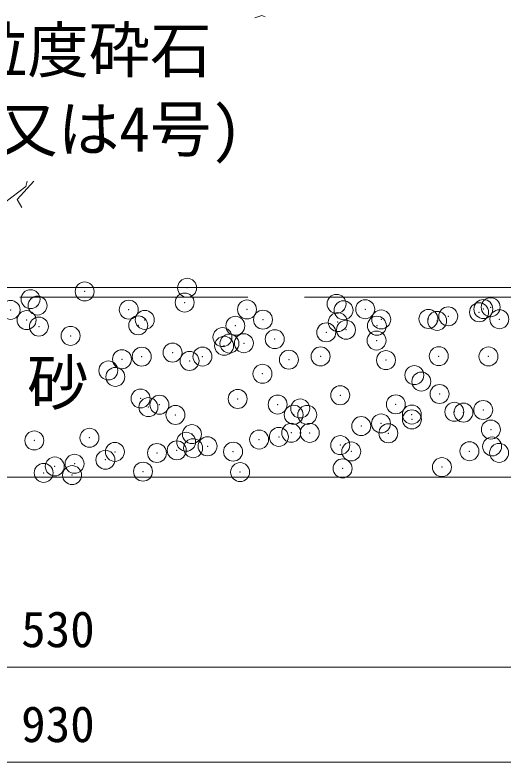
# Model space of a CAD drawing. Units: millimetres at full size, sheet at 1:20; details may follow other scales. Extents: x 0 to 23340, y -4498 to 8520.
# Drawn here: x 12669.8 to 12927.1, y 866.2 to 1259.8 of the extents above; entities that cross this region are included whole.
import ezdxf
from ezdxf.enums import TextEntityAlignment as Align

# ---------------------------------------------------------------- set-up
doc = ezdxf.new("R2010")
doc.units = ezdxf.units.MM
doc.header["$LTSCALE"] = 20
doc.header["$PDMODE"] = 32
doc.header["$PDSIZE"] = 10
doc.linetypes.add('DASHED', pattern=[7.5, 6, -1.5])
for name, color, linetype, lineweight in [('KIJUN', 5, 'Continuous', 5), ('SUNPO', 3, 'Continuous', 13), ('TITLE', 7, 'Continuous', 13), ('ﾊｯﾁﾝｸﾞ', 7, 'Continuous', 5)]:
    doc.layers.add(name, color=color, linetype=linetype, lineweight=lineweight)
doc.styles.add('ＭＳ ゴシック', font='')
doc.styles.get('ＭＳ ゴシック').set_extended_font_data('MS Gothic')

msp = doc.modelspace()

# ---------------------------------------------------------------- linework, layer by layer
at = {"layer": 'KIJUN', "color": 7, "linetype": 'DASHED', "lineweight": 13}
msp.add_lwpolyline([(12427.48, 1721.2), (12222.48, 1721.2), (12222.48, 1111.2), (13162.48, 1111.2), (13162.48, 1721.2), (12957.48, 1721.2)], dxfattribs=at)
at = {"layer": 'KIJUN', "color": 7, "lineweight": 13}
for points in [[(12957.48, 1716.2), (12957.48, 1336.2), (12937.48, 1316.2), (12447.48, 1316.2), (12427.48, 1336.2), (12427.48, 1716.2), (12227.48, 1716.2), (12227.48, 1116.2), (13157.48, 1116.2), (13157.48, 1716.2)], [(13157.48, 1116.2), (12227.48, 1116.2), (12227.48, 1016.2), (13157.48, 1016.2)]]:
    msp.add_lwpolyline(points, close=True, dxfattribs=at)
at = {"layer": 'SUNPO'}
for p, q in [((12427.48, 916.2), (12957.48, 916.2)), ((12227.48, 866.2), (13157.48, 866.2))]:
    msp.add_line(p, q, dxfattribs=at)
at = {"layer": 'TITLE'}
for p in [(12706.56, 1114.11), (12760.58, 1116.05), (12678.07, 1110.06), (12681.76, 1106.68), (12759.28, 1108.29), (12839.31, 1107.6), (12920.52, 1105.83), (12667.55, 1104.41), (12729.83, 1104.52), (12792.11, 1104.63), (12843, 1104.22), (12854.4, 1104.75), (12898.15, 1101.02), (12914.4, 1103.16), (12916.68, 1104.86), (12675.98, 1099.04), (12738.27, 1099.15), (12800.55, 1099.26), (12839.98, 1097.97), (12862.83, 1099.37), (12887.73, 1099.65), (12892.33, 1098.64), (12925.11, 1099.49), (12682.44, 1095.6), (12734.8, 1096.27), (12785.96, 1096.02), (12844.31, 1093.94), (12860.57, 1096.08), (12699.16, 1090.73), (12779.19, 1090.05), (12833.9, 1092.57), (12780.06, 1085.48), (12782.87, 1086.67), (12790.47, 1086.85), (12806.73, 1088.99), (12860.4, 1088.28), (12752.9, 1081.9), (12726.23, 1078.39), (12736.64, 1079.76), (12761.84, 1077.52), (12768.63, 1079.81), (12814.19, 1078.18), (12830.91, 1079.92), (12865.35, 1077.94), (12893.19, 1080.03), (12919.37, 1079.89), (12719.06, 1072.49), (12800.27, 1070.73), (12880.3, 1070.04), (12722.75, 1069.12), (12883.99, 1066.66), (12736.06, 1057.73), (12841.24, 1059.43), (12893.59, 1060.1), (12745.98, 1054.44), (12787.22, 1057.49), (12808.27, 1054.55), (12870.55, 1054.67), (12740.15, 1053.17), (12820.18, 1052.48), (12901.39, 1050.72), (12906.17, 1050.3), (12916.59, 1051.67), (12754.42, 1049.07), (12816.7, 1049.18), (12823.87, 1049.11), (12878.98, 1049.29), (12879.01, 1046.72), (12852.34, 1043.21), (12862.75, 1044.58), (12763.1, 1038.98), (12815.45, 1039.65), (12825.17, 1039.63), (12866.61, 1039.4), (12920.63, 1041.35), (12680.03, 1035.62), (12709.08, 1037.03), (12760.06, 1034.93), (12798.5, 1036.12), (12808.91, 1037.49), (12755.08, 1030.41), (12763.74, 1031.55), (12771.34, 1032.55), (12841.27, 1033.16), (12921.29, 1032.48), (12722.5, 1029.61), (12744.67, 1029.03), (12784.78, 1029.72), (12847.06, 1029.84), (12909.35, 1029.95), (12924.98, 1029.1), (12701.24, 1023.32), (12717.5, 1025.46), (12684.96, 1018.53), (12690.83, 1021.95), (12737.32, 1019.2), (12788.48, 1018.95), (12842.5, 1020.9), (12894.85, 1021.56), (12699.93, 1017.38)]:
    msp.add_point(p, dxfattribs=at)
at = {"layer": 'ﾊｯﾁﾝｸﾞ'}
for p, q in [((12796.26, 1258.33), (12800, 1259.5)), ((12800, 1259.5), (12801.68, 1258.87)), ((12664.5, 1161), (12675.5, 1169.5)), ((12671, 1162.5), (12679.7, 1172.17)), ((12675.5, 1169.5), (12676.35, 1172.17)), ((12673.43, 1158.34), (12671, 1162.5))]:
    msp.add_line(p, q, dxfattribs=at)

# ---------------------------------------------------------------- texts
at = {"layer": 'SUNPO', "style": 'ＭＳ ゴシック'}
for s, p in [('単粒度砕石', (12611.55, 1253.22)), ('(3号又は4号)', (12595.36, 1211.55))]:
    msp.add_text(s, height=23.74, dxfattribs=at).set_placement(p, align=Align.TOP_LEFT)
for s, height, p in [('砂', 23.74, (12692.48, 1066.2)), ('530', 18.99, (12692.48, 936.2)), ('930', 18.99, (12692.48, 886.2))]:
    msp.add_text(s, height=height, dxfattribs=at).set_placement(p, align=Align.MIDDLE_CENTER)

doc.saveas('drawing.dxf')
